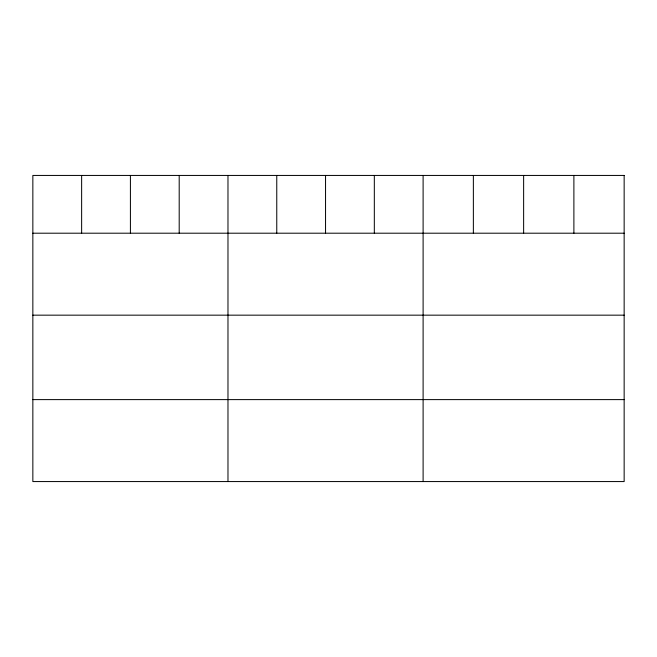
<?xml version="1.0" encoding="UTF-8"?>
<svg xmlns="http://www.w3.org/2000/svg" width="657" height="657" viewBox="0 0 657 657"><rect width="100%" height="100%" fill="white"/><g stroke="black" fill="none" stroke-linecap="round" stroke-linejoin="round"><path stroke-width="0.99" d="M32.85 233.202L624.15 233.202M32.85 315.163L624.15 315.163M32.85 399.612L624.15 399.612M573.889 175.435L573.889 233.202M523.629 175.435L523.629 233.202M473.368 175.435L473.368 233.202M423.108 175.435L423.108 481.565M374.326 175.435L374.326 233.202M325.543 175.435L325.543 233.202M276.761 175.435L276.761 233.202M227.979 175.435L227.979 481.565M179.197 175.435L179.197 233.202M130.415 175.435L130.415 233.202M81.632 175.435L81.632 233.202M624.15 175.435L32.85 175.435L32.85 481.565L624.15 481.565L624.15 175.435"/></g></svg>
